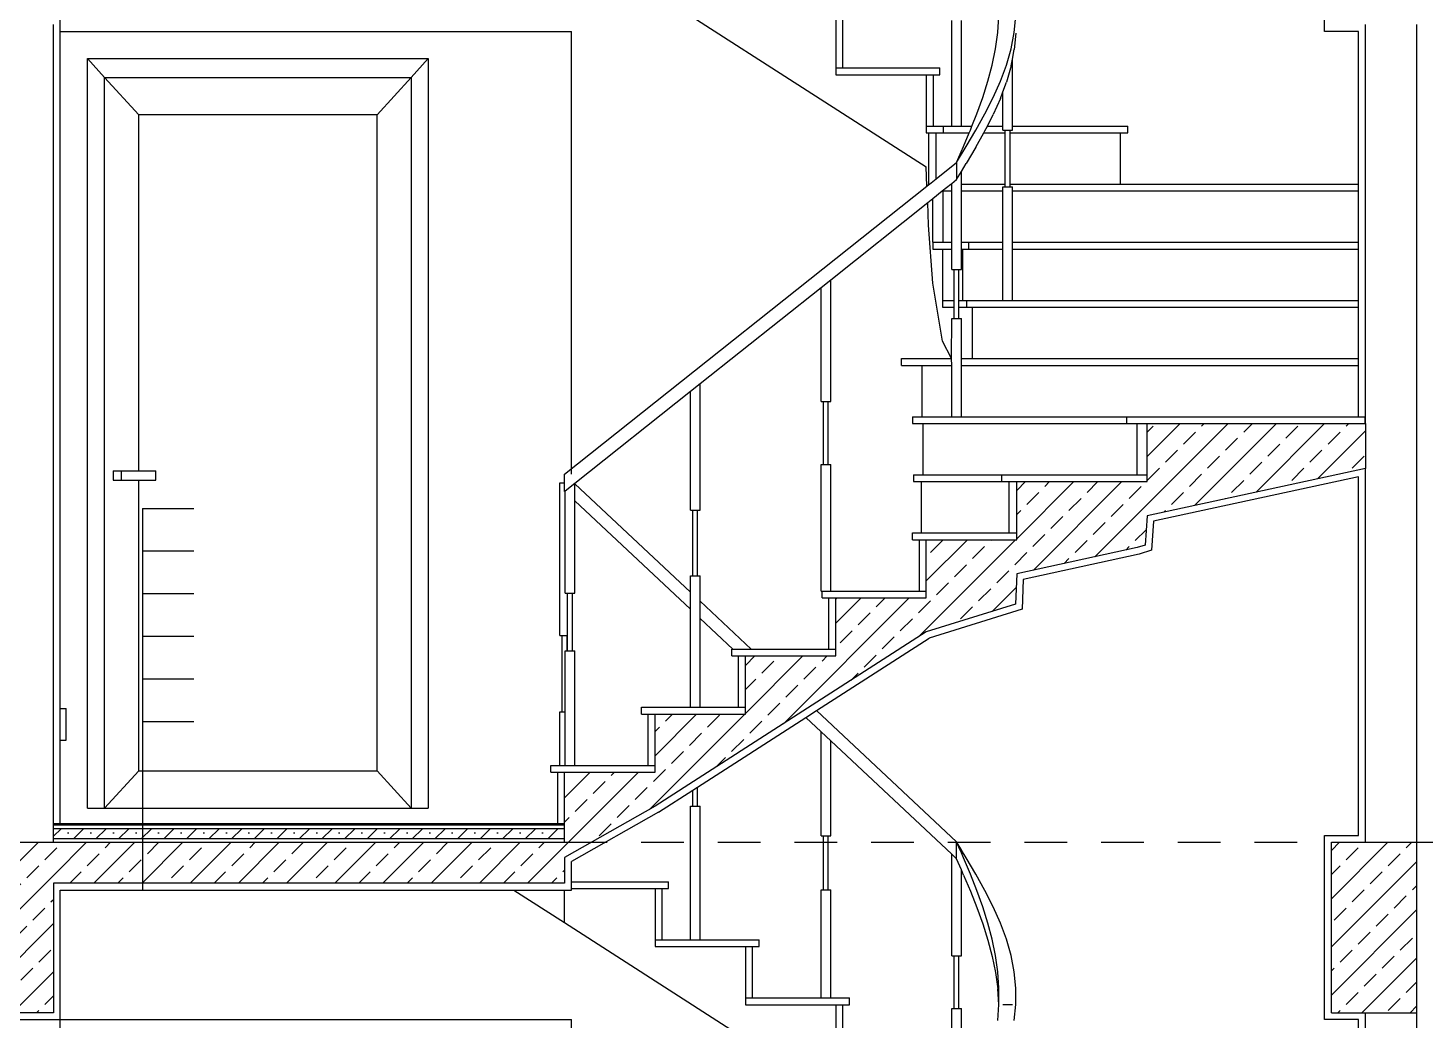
# Model space of a CAD drawing. Header units: metres. Extents: x -220 to 294, y -29 to 18.
# Drawn here: x 30.144 to 34.244, y 0.378 to 3.29 of the extents above; entities that cross this region are included whole.
import ezdxf

# ---------------------------------------------------------------- set-up
doc = ezdxf.new("R2010")
doc.units = ezdxf.units.M
doc.header["$MEASUREMENT"] = 0
doc.linetypes.add('DASHED4', pattern=[0.1875, 0.125, -0.0625])
for name, color, linetype in [('Cizgi', 7, 'Continuous'), ('Standart', 7, 'Continuous'), ('Tarama', 7, 'Continuous')]:
    doc.layers.add(name, color=color, linetype=linetype)

msp = doc.modelspace()

# ---------------------------------------------------------------- hatches: boundary and pattern name
at = {"layer": 'Tarama', "linetype": 'Continuous', "lineweight": -3}
h = msp.add_hatch(dxfattribs=at)
h.set_pattern_fill('ANSI33', color=58, scale=0.4, style=0)
h.paths.add_polyline_path([(34.0686, 1.9973), (33.4281, 1.8585), (33.4218, 1.7725), (33.3989, 1.7649), (33.0452, 1.6879), (33.0415, 1.5988), (32.7797, 1.5174), (31.9839, 1.0056), (31.7186, 0.855), (31.7186, 1.1056), (31.9839, 1.1056), (31.9839, 1.2762), (32.2492, 1.2762), (32.2492, 1.4468), (32.5144, 1.4468), (32.5144, 1.6174), (32.7797, 1.6174), (32.7797, 1.7879), (33.0452, 1.7879), (33.0452, 1.9585), (33.4281, 1.9585), (33.4281, 2.1291), (34.0686, 2.1291)])
h = msp.add_hatch(dxfattribs=at)
h.set_pattern_fill('NET', color=163, style=0)
h.paths.add_polyline_path([(31.7186, 0.95), (30.2186, 0.95), (30.2186, 0.955), (31.7186, 0.955)])
h = msp.add_hatch(dxfattribs=at)
h.set_pattern_fill('DOTS', color=58, scale=0.8, style=0)
h.paths.add_polyline_path([(31.7186, 0.94), (30.2186, 0.94), (30.2186, 0.95), (31.7186, 0.95)])
h = msp.add_hatch(dxfattribs=at)
h.set_pattern_fill('SACNCR', color=58, scale=0.5, style=0)
h.paths.add_polyline_path([(31.7186, 0.91), (30.2186, 0.91), (30.2186, 0.94), (31.7186, 0.94)])
h = msp.add_hatch(dxfattribs=at)
h.set_pattern_fill('DOTS', color=58, scale=0.8, style=0)
h.paths.add_polyline_path([(31.7186, 0.9), (30.2186, 0.9), (30.2186, 0.91), (31.7186, 0.91)])
h = msp.add_hatch(dxfattribs=at)
h.set_pattern_fill('ANSI33', color=58, scale=0.4, style=0)
h.paths.add_polyline_path([(30.2186, 0.4), (29.9686, 0.4), (29.9686, 0.9), (30.2186, 0.9)])
h = msp.add_hatch(dxfattribs=at)
h.set_pattern_fill('ANSI33', color=58, scale=0.4, style=0)
h.paths.add_polyline_path([(31.7186, 0.78), (30.2186, 0.78), (30.2186, 0.9), (31.7186, 0.9)])
h = msp.add_hatch(dxfattribs=at)
h.set_pattern_fill('ANSI33', color=58, scale=0.4, style=0)
h.paths.add_polyline_path([(34.2186, 0.4), (33.9686, 0.4), (33.9686, 0.9), (34.2186, 0.9)])

# ---------------------------------------------------------------- linework, layer by layer
at = {"layer": 'Cizgi', "color": 241, "linetype": 'Continuous', "lineweight": -3}
for points in [[(33.9486, 3.28), (33.9486, 3.82)], [(30.2386, 1.2929), (30.2386, 3.66)], [(34.0486, 3.28), (33.9486, 3.28)], [(34.0486, 2.8315), (34.0486, 3.28)], [(34.0486, 2.8115), (34.0486, 2.8315)], [(34.0486, 2.6609), (34.0486, 2.8115)], [(34.0486, 2.6409), (34.0486, 2.6609)], [(34.0486, 2.4903), (34.0486, 2.6409)], [(34.0486, 2.4703), (34.0486, 2.4903)], [(34.0486, 2.3197), (34.0486, 2.4703)], [(34.0486, 2.2997), (34.0486, 2.3197)], [(34.0486, 2.1491), (34.0486, 2.2997)], [(34.0486, 1.9725), (33.447, 1.8422)], [(34.0486, 0.92), (34.0486, 1.9725)], [(33.447, 1.8422), (33.4408, 1.7576)], [(33.4042, 1.7456), (33.0645, 1.6717)], [(33.4408, 1.7576), (33.4042, 1.7456)], [(33.0645, 1.6717), (33.0609, 1.5839)], [(33.0609, 1.5839), (32.7883, 1.4991)], [(32.4581, 1.2867), (32.7883, 1.4991)], [(30.2386, 1.2), (30.2386, 1.2929)], [(32.4264, 1.2664), (32.4581, 1.2867)], [(32.109, 1.0623), (32.4264, 1.2664)], [(30.2386, 0.955), (30.2386, 1.2)], [(31.9943, 0.9885), (32.0949, 1.0532)], [(32.0949, 1.0532), (32.109, 1.0623)], [(31.9943, 0.9885), (31.7386, 0.8434)], [(33.9486, 0.38), (33.9486, 0.92)], [(33.9486, 0.92), (34.0486, 0.92)], [(31.7386, 0.7844), (31.7386, 0.8434)], [(31.7386, 0.7644), (31.7386, 0.7844)], [(30.2386, 0.76), (31.57, 0.76)], [(30.2386, 0.38), (30.2386, 0.76)], [(31.57, 0.76), (31.7186, 0.76)], [(31.7186, 0.76), (31.7386, 0.76)], [(31.7386, 0.76), (31.7386, 0.7644)], [(29.9486, 0.38), (30.2386, 0.38)], [(34.0486, 0.38), (33.9486, 0.38)], [(34.0486, -0.0685), (34.0486, 0.38)]]:
    msp.add_lwpolyline(points, dxfattribs=at)
at = {"layer": 'Cizgi', "color": 98, "linetype": 'Continuous', "lineweight": -3}
for points in [[(31.7186, 3.5644), (32.7797, 2.8821)], [(32.5144, 3.3232), (32.5144, 3.1726)], [(32.5344, 3.3232), (32.5344, 3.1726)], [(32.9898, 3.2766), (32.9932, 3.3244)], [(33.0383, 3.2766), (33.043, 3.3244)], [(32.8545, 3.0021), (32.8545, 3.3119)], [(32.8828, 3.0021), (32.8828, 3.3119)], [(32.9831, 3.2289), (32.9898, 3.2766)], [(33.0289, 3.2289), (33.0383, 3.2766)], [(33.043, 3.2744), (33.0383, 3.2266)], [(30.3186, 3.2), (31.3186, 3.2)], [(30.3686, 3.145), (30.3186, 3.2)], [(30.3186, 1), (30.3186, 3.2)], [(31.2686, 3.145), (31.3186, 3.2)], [(31.3186, 3.2), (31.3186, 1)], [(32.9733, 3.1812), (32.9831, 3.2289)], [(33.0151, 3.1812), (33.0289, 3.2289)], [(33.0289, 3.1789), (33.0328, 3.1987)], [(33.0328, 3.1987), (33.0383, 3.2266)], [(33.0328, 3.0021), (33.0328, 3.1987)], [(32.5144, 3.1726), (32.5144, 3.1526)], [(32.5144, 3.1726), (32.5344, 3.1726)], [(32.5344, 3.1726), (32.8197, 3.1726)], [(32.8197, 3.1526), (32.8197, 3.1726)], [(32.9606, 3.1334), (32.9733, 3.1812)], [(32.9974, 3.1334), (33.0151, 3.1812)], [(33.0289, 3.1789), (33.0151, 3.1312)], [(30.3686, 3.145), (31.2686, 3.145)], [(30.3686, 1), (30.3686, 3.145)], [(30.4686, 3.035), (30.3686, 3.145)], [(31.1686, 3.035), (31.2686, 3.145)], [(31.2686, 3.145), (31.2686, 1)], [(32.5144, 3.1526), (32.7797, 3.1526)], [(32.7797, 3.1526), (32.7797, 3.0021)], [(32.7797, 3.1526), (32.7997, 3.1526)], [(32.7997, 3.1526), (32.7997, 3.0021)], [(32.7997, 3.1526), (32.8197, 3.1526)], [(32.9454, 3.0857), (32.9606, 3.1334)], [(32.9761, 3.0857), (32.9974, 3.1334)], [(33.0045, 3.1025), (33.0151, 3.1312)], [(32.9281, 3.038), (32.9454, 3.0857)], [(32.9519, 3.038), (32.9761, 3.0857)], [(32.9974, 3.0834), (32.9761, 3.0357)], [(32.9974, 3.0834), (33.0045, 3.1025)], [(33.0045, 3.0021), (33.0045, 3.1025)], [(31.1686, 3.035), (30.4686, 3.035)], [(30.4686, 1.99), (30.4686, 3.035)], [(31.1686, 1.11), (31.1686, 3.035)], [(32.9139, 3.0021), (32.9281, 3.038)], [(32.9255, 2.9902), (32.9519, 3.038)], [(32.9591, 3.0021), (32.9761, 3.0357)], [(32.7797, 3.0021), (32.7797, 2.9821)], [(32.7797, 3.0021), (32.7997, 3.0021)], [(32.7997, 3.0021), (32.8306, 3.0021)], [(32.8306, 2.9821), (32.8306, 3.0021)], [(32.8306, 3.0021), (32.8545, 3.0021)], [(32.8545, 3.0021), (32.8828, 3.0021)], [(32.8828, 3.0021), (32.9139, 3.0021)], [(32.9092, 2.9902), (32.9139, 3.0021)], [(32.9519, 2.988), (32.9591, 3.0021)], [(32.9591, 3.0021), (33.0045, 3.0021)], [(33.0045, 2.9901), (33.0045, 3.0021)], [(33.0328, 3.0021), (33.3718, 3.0021)], [(33.0328, 2.9901), (33.0328, 3.0021)], [(33.3718, 2.9821), (33.3718, 3.0021)], [(32.7797, 2.9821), (32.7868, 2.9821)], [(32.7868, 2.9821), (32.7868, 2.8315)], [(32.7868, 2.9821), (32.8087, 2.9821)], [(32.8087, 2.8471), (32.8087, 2.9821)], [(32.8087, 2.9821), (32.8306, 2.9821)], [(32.8306, 2.9821), (32.9058, 2.9821)], [(32.8892, 2.9425), (32.9058, 2.9821)], [(32.8974, 2.9425), (32.9255, 2.9902)], [(32.9058, 2.9821), (32.9092, 2.9902)], [(32.9255, 2.9402), (32.9487, 2.9821)], [(32.9487, 2.9821), (32.9519, 2.988)], [(32.9487, 2.9821), (33.0116, 2.9821)], [(33.0045, 2.9901), (33.0116, 2.9901)], [(33.0116, 2.9821), (33.0116, 2.9901)], [(33.0116, 2.9901), (33.0257, 2.9901)], [(33.0116, 2.8315), (33.0116, 2.9821)], [(33.0257, 2.9821), (33.0257, 2.9901)], [(33.0257, 2.9901), (33.0328, 2.9901)], [(33.0257, 2.9821), (33.3498, 2.9821)], [(33.0257, 2.8315), (33.0257, 2.9821)], [(33.3498, 2.8315), (33.3498, 2.9821)], [(33.3498, 2.9821), (33.3718, 2.9821)], [(32.8686, 2.8948), (32.8892, 2.9425)], [(32.8686, 2.8948), (32.8974, 2.9425)], [(32.9255, 2.9402), (32.8974, 2.8925)], [(32.782, 2.8259), (32.7797, 2.8821)], [(32.8087, 2.8471), (32.8686, 2.8948)], [(32.8686, 2.8948), (32.8686, 2.8448)], [(32.8828, 2.8682), (32.8974, 2.8925)], [(32.782, 2.8259), (32.7868, 2.8296)], [(32.7868, 2.8296), (32.7868, 2.8315)], [(32.7868, 2.8315), (32.7891, 2.8315)], [(32.7868, 2.8296), (32.7891, 2.8315)], [(32.7891, 2.8315), (32.8087, 2.8471)], [(32.8268, 2.8115), (32.8519, 2.8315)], [(32.8519, 2.8315), (32.8545, 2.8335)], [(32.8519, 2.8315), (32.8545, 2.8315)], [(32.8545, 2.8335), (32.8686, 2.8448)], [(32.8545, 2.8315), (32.8545, 2.8335)], [(32.8545, 2.8115), (32.8545, 2.8315)], [(32.8686, 2.8448), (32.8828, 2.8682)], [(32.8828, 2.8315), (32.8828, 2.8682)], [(32.8828, 2.8315), (33.0116, 2.8315)], [(32.8828, 2.8115), (32.8828, 2.8315)], [(33.0116, 2.8235), (33.0116, 2.8315)], [(33.0257, 2.8315), (33.3498, 2.8315)], [(33.0257, 2.8235), (33.0257, 2.8315)], [(33.3498, 2.8315), (34.0486, 2.8315)], [(31.7186, 1.98), (32.782, 2.8259)], [(32.784, 2.7775), (32.7992, 2.7895)], [(32.7992, 2.7895), (32.8268, 2.8115)], [(32.7992, 2.6609), (32.7992, 2.7895)], [(32.8268, 2.8115), (32.8289, 2.8115)], [(32.8289, 2.8115), (32.8289, 2.6609)], [(32.8289, 2.8115), (32.8545, 2.8115)], [(32.8545, 2.6609), (32.8545, 2.8115)], [(32.8828, 2.8115), (33.0045, 2.8115)], [(32.8828, 2.6609), (32.8828, 2.8115)], [(33.0045, 2.8235), (33.0116, 2.8235)], [(33.0045, 2.8115), (33.0045, 2.8235)], [(33.0045, 2.6609), (33.0045, 2.8115)], [(33.0116, 2.8235), (33.0257, 2.8235)], [(33.0257, 2.8235), (33.0328, 2.8235)], [(33.0328, 2.8115), (33.0328, 2.8235)], [(33.0328, 2.8115), (34.0486, 2.8115)], [(33.0328, 2.6609), (33.0328, 2.8115)], [(32.4995, 2.5511), (32.784, 2.7775)], [(32.7868, 2.7115), (32.784, 2.7775)], [(32.7992, 2.5409), (32.7868, 2.7115)], [(32.7992, 2.6609), (32.7992, 2.6409)], [(32.7992, 2.6609), (32.8289, 2.6609)], [(32.7992, 2.6409), (32.8272, 2.6409)], [(32.8272, 2.6409), (32.8272, 2.4903)], [(32.8272, 2.6409), (32.8545, 2.6409)], [(32.8289, 2.6609), (32.8545, 2.6609)], [(32.8545, 2.6409), (32.8545, 2.6609)], [(32.8545, 2.5815), (32.8545, 2.6409)], [(32.8828, 2.6609), (32.9045, 2.6609)], [(32.8828, 2.6409), (32.8828, 2.6609)], [(32.8828, 2.6409), (32.8872, 2.6409)], [(32.8828, 2.5815), (32.8828, 2.6409)], [(32.8872, 2.4903), (32.8872, 2.6409)], [(32.8872, 2.6409), (32.9045, 2.6409)], [(32.9045, 2.6409), (32.9045, 2.6609)], [(32.9045, 2.6609), (33.0045, 2.6609)], [(32.9045, 2.6409), (33.0045, 2.6409)], [(33.0045, 2.6409), (33.0045, 2.6609)], [(33.0045, 2.4903), (33.0045, 2.6409)], [(33.0328, 2.6609), (34.0486, 2.6609)], [(33.0328, 2.6409), (33.0328, 2.6609)], [(33.0328, 2.6409), (34.0486, 2.6409)], [(33.0328, 2.4903), (33.0328, 2.6409)], [(32.4712, 2.5286), (32.4995, 2.5511)], [(32.4995, 2.1938), (32.4995, 2.5511)], [(32.8545, 2.5815), (32.8616, 2.5815)], [(32.8616, 2.4903), (32.8616, 2.5815)], [(32.8616, 2.5815), (32.8757, 2.5815)], [(32.8757, 2.4903), (32.8757, 2.5815)], [(32.8757, 2.5815), (32.8828, 2.5815)], [(32.1161, 2.2462), (32.4712, 2.5286)], [(32.4712, 2.1938), (32.4712, 2.5286)], [(32.8272, 2.3703), (32.7992, 2.5409)], [(32.8272, 2.4903), (32.8272, 2.4703)], [(32.8272, 2.4903), (32.8616, 2.4903)], [(32.8272, 2.4703), (32.8616, 2.4703)], [(32.8616, 2.4703), (32.8616, 2.4903)], [(32.8616, 2.4374), (32.8616, 2.4703)], [(32.8757, 2.4903), (32.8872, 2.4903)], [(32.8757, 2.4703), (32.8757, 2.4903)], [(32.8757, 2.4703), (32.8986, 2.4703)], [(32.8757, 2.4374), (32.8757, 2.4703)], [(32.8872, 2.4903), (32.8986, 2.4903)], [(32.8986, 2.4703), (32.8986, 2.4903)], [(32.8986, 2.4903), (33.0045, 2.4903)], [(32.8986, 2.4703), (32.9145, 2.4703)], [(32.9145, 2.4703), (32.9145, 2.3197)], [(32.9145, 2.4703), (34.0486, 2.4703)], [(33.0045, 2.4903), (33.0328, 2.4903)], [(33.0328, 2.4903), (34.0486, 2.4903)], [(32.8543, 2.3197), (32.8545, 2.4374)], [(32.8545, 2.4374), (32.8616, 2.4374)], [(32.8616, 2.4374), (32.8757, 2.4374)], [(32.8757, 2.4374), (32.8828, 2.4374)], [(32.8828, 2.3197), (32.8828, 2.4374)], [(32.8543, 2.3197), (32.8272, 2.3703)], [(32.7072, 2.2997), (32.7072, 2.3197)], [(32.7072, 2.3197), (32.8543, 2.3197)], [(32.7072, 2.2997), (32.7672, 2.2997)], [(32.7672, 2.2997), (32.7672, 2.1491)], [(32.7672, 2.2997), (32.8545, 2.2997)], [(32.8545, 2.2997), (32.8543, 2.3197)], [(32.8545, 2.1491), (32.8545, 2.2997)], [(32.8828, 2.3197), (32.9145, 2.3197)], [(32.8828, 2.2997), (32.8828, 2.3197)], [(32.8828, 2.2997), (34.0486, 2.2997)], [(32.8828, 2.1491), (32.8828, 2.2997)], [(32.9145, 2.3197), (34.0486, 2.3197)], [(31.7484, 1.9537), (32.0878, 2.2237)], [(32.0878, 2.2237), (32.1161, 2.2462)], [(32.0878, 1.8744), (32.0878, 2.2237)], [(32.1161, 1.8744), (32.1161, 2.2462)], [(32.4712, 2.1938), (32.4782, 2.1938)], [(32.4782, 2.0083), (32.4782, 2.1938)], [(32.4782, 2.1938), (32.4924, 2.1938)], [(32.4924, 2.0083), (32.4924, 2.1938)], [(32.4924, 2.1938), (32.4995, 2.1938)], [(32.7398, 2.1491), (32.7398, 2.1291)], [(32.7398, 2.1491), (32.7672, 2.1491)], [(32.7672, 2.1491), (32.8545, 2.1491)], [(32.8545, 2.1491), (32.8828, 2.1491)], [(32.8828, 2.1491), (33.3687, 2.1491)], [(32.7398, 2.1291), (32.7695, 2.1291)], [(32.7695, 2.1291), (32.7695, 1.9785)], [(32.7695, 2.1291), (33.3687, 2.1291)], [(30.3936, 1.99), (30.4186, 1.99)], [(30.3936, 1.99), (30.3936, 1.9625)], [(30.4186, 1.9625), (30.4186, 1.99)], [(30.4186, 1.99), (30.4686, 1.99)], [(30.4686, 1.99), (30.5186, 1.99)], [(30.5186, 1.9625), (30.5186, 1.99)], [(31.7186, 1.955), (31.7186, 1.98)], [(32.4712, 1.6374), (32.4712, 2.0083)], [(32.4712, 2.0083), (32.4782, 2.0083)], [(32.4782, 2.0083), (32.4924, 2.0083)], [(32.4924, 2.0083), (32.4995, 2.0083)], [(32.4995, 1.6374), (32.4995, 2.0083)], [(32.7429, 1.9785), (32.7429, 1.9585)], [(32.7429, 1.9785), (32.7695, 1.9785)], [(32.7695, 1.9785), (33.0013, 1.9785)], [(30.3936, 1.9625), (30.4186, 1.9625)], [(30.4186, 1.9625), (30.4686, 1.9625)], [(30.4686, 1.11), (30.4686, 1.9625)], [(30.4686, 1.9625), (30.5186, 1.9625)], [(31.7045, 1.507), (31.7045, 1.955)], [(31.7045, 1.955), (31.7186, 1.955)], [(31.7186, 1.93), (31.7186, 1.955)], [(31.7186, 1.93), (31.7202, 1.9312)], [(31.7186, 1.93), (31.7202, 1.9286)], [(31.7202, 1.9312), (31.7484, 1.9537)], [(31.7202, 1.9286), (31.7202, 1.9312)], [(31.7202, 1.6307), (31.7202, 1.9286)], [(31.7484, 1.9521), (31.7484, 1.9537)], [(31.7484, 1.9521), (32.0878, 1.6338)], [(31.7484, 1.9021), (31.7484, 1.9521)], [(32.7429, 1.9585), (32.7648, 1.9585)], [(32.7648, 1.9585), (32.7648, 1.8079)], [(32.7648, 1.9585), (33.0013, 1.9585)], [(31.7484, 1.6307), (31.7484, 1.9021)], [(31.7484, 1.9021), (32.0878, 1.5838)], [(32.0878, 1.8744), (32.0949, 1.8744)], [(32.0949, 1.6817), (32.0949, 1.8744)], [(32.0949, 1.8744), (32.109, 1.8744)], [(32.109, 1.6817), (32.109, 1.8744)], [(32.109, 1.8744), (32.1161, 1.8744)], [(32.0878, 1.6817), (32.0949, 1.6817)], [(32.0878, 1.6338), (32.0878, 1.6817)], [(32.0949, 1.6817), (32.109, 1.6817)], [(32.109, 1.6817), (32.1161, 1.6817)], [(32.1161, 1.6073), (32.1161, 1.6817)], [(31.7202, 1.6307), (31.7272, 1.6307)], [(31.7272, 1.507), (31.7272, 1.6307)], [(31.7272, 1.6307), (31.7414, 1.6307)], [(31.7414, 1.4623), (31.7414, 1.6307)], [(31.7414, 1.6307), (31.7484, 1.6307)], [(32.0878, 1.5838), (32.0878, 1.6338)], [(32.1161, 1.6073), (32.266, 1.4668)], [(32.1161, 1.5573), (32.1161, 1.6073)], [(32.4712, 1.6374), (32.4744, 1.6374)], [(32.0878, 1.2962), (32.0878, 1.5838)], [(32.1161, 1.2962), (32.1161, 1.5573)], [(32.1161, 1.5573), (32.2127, 1.4668)], [(31.7045, 1.507), (31.7116, 1.507)], [(31.7116, 1.283), (31.7116, 1.507)], [(31.7116, 1.507), (31.7257, 1.507)], [(31.7257, 1.4623), (31.7257, 1.507)], [(31.7257, 1.507), (31.7272, 1.507)], [(31.7272, 1.4623), (31.7272, 1.507)], [(31.7202, 1.4623), (31.7257, 1.4623)], [(31.7202, 1.283), (31.7202, 1.4623)], [(31.7257, 1.4623), (31.7272, 1.4623)], [(31.7272, 1.4623), (31.7414, 1.4623)], [(31.7414, 1.4623), (31.7484, 1.4623)], [(31.7484, 1.1256), (31.7484, 1.4623)], [(30.2386, 1.2929), (30.2561, 1.2929)], [(30.2561, 1.2), (30.2561, 1.2929)], [(31.7045, 1.1256), (31.7045, 1.283)], [(31.7045, 1.283), (31.7116, 1.283)], [(31.7116, 1.283), (31.7202, 1.283)], [(31.7202, 1.1256), (31.7202, 1.283)], [(32.4581, 1.2867), (32.8686, 0.9017)], [(32.4264, 1.2664), (32.4712, 1.2244)], [(30.2386, 1.2), (30.2561, 1.2)], [(32.4712, 0.919), (32.4712, 1.2244)], [(32.4712, 1.2244), (32.4995, 1.1979)], [(32.4995, 0.919), (32.4995, 1.1979)], [(32.4995, 1.1979), (32.8545, 0.865)], [(30.3686, 1), (30.4686, 1.11)], [(30.4686, 1.11), (31.1686, 1.11)], [(31.1686, 1.11), (31.2686, 1)], [(32.0949, 1.0065), (32.0949, 1.0532)], [(32.109, 1.0065), (32.109, 1.0623)], [(30.3186, 1), (30.3686, 1)], [(30.3686, 1), (31.2686, 1)], [(31.2686, 1), (31.3186, 1)], [(32.0878, 0.6138), (32.0878, 1.0065)], [(32.0878, 1.0065), (32.0949, 1.0065)], [(32.0949, 1.0065), (32.109, 1.0065)], [(32.109, 1.0065), (32.1161, 1.0065)], [(32.1161, 0.6138), (32.1161, 1.0065)], [(32.4712, 0.919), (32.4782, 0.919)], [(32.4782, 0.7604), (32.4782, 0.919)], [(32.4782, 0.919), (32.4924, 0.919)], [(32.4924, 0.7604), (32.4924, 0.919)], [(32.4924, 0.919), (32.4995, 0.919)], [(32.8545, 0.5669), (32.8545, 0.865)], [(32.8545, 0.865), (32.8686, 0.8517)], [(32.8828, 0.8783), (32.8686, 0.9017)], [(32.8686, 0.8517), (32.8686, 0.9017)], [(32.8794, 0.8767), (32.8686, 0.9017)], [(32.8794, 0.8767), (32.8828, 0.8767)], [(32.8828, 0.8689), (32.8794, 0.8767)], [(32.8828, 0.8767), (32.8828, 0.8783)], [(32.8828, 0.8689), (32.8828, 0.8767)], [(32.8974, 0.854), (32.8828, 0.8767)], [(32.8892, 0.854), (32.8828, 0.8689)], [(32.8828, 0.8189), (32.8686, 0.8517)], [(32.9092, 0.8063), (32.8892, 0.854)], [(32.9255, 0.8063), (32.8974, 0.854)], [(31.7386, 0.7844), (32.0239, 0.7844)], [(32.0239, 0.7644), (32.0239, 0.7844)], [(32.8828, 0.5669), (32.8828, 0.8189)], [(32.8892, 0.804), (32.8828, 0.8189)], [(32.8892, 0.804), (32.9092, 0.7563)], [(32.9281, 0.7585), (32.9092, 0.8063)], [(32.9519, 0.7585), (32.9255, 0.8063)], [(31.57, 0.76), (31.7186, 0.6644)], [(31.7186, 0.6644), (31.7186, 0.76)], [(31.7386, 0.7644), (31.9839, 0.7644)], [(31.9839, 0.7644), (31.9839, 0.6138)], [(31.9839, 0.7644), (32.0039, 0.7644)], [(32.0039, 0.7644), (32.0039, 0.6138)], [(32.0039, 0.7644), (32.0239, 0.7644)], [(32.4712, 0.4432), (32.4712, 0.7604)], [(32.4712, 0.7604), (32.4782, 0.7604)], [(32.4782, 0.7604), (32.4924, 0.7604)], [(32.4924, 0.7604), (32.4995, 0.7604)], [(32.4995, 0.4432), (32.4995, 0.7604)], [(32.9092, 0.7563), (32.9281, 0.7085)], [(32.9454, 0.7108), (32.9281, 0.7585)], [(32.9761, 0.7108), (32.9519, 0.7585)], [(32.9281, 0.7085), (32.9454, 0.6608)], [(32.9606, 0.6631), (32.9454, 0.7108)], [(32.9974, 0.6631), (32.9761, 0.7108)], [(31.7186, 0.6644), (32.7797, -0.0179)], [(32.9454, 0.6608), (32.9606, 0.6131)], [(32.9733, 0.6153), (32.9606, 0.6631)], [(33.0151, 0.6153), (32.9974, 0.6631)], [(32.9831, 0.5676), (32.9733, 0.6153)], [(33.0289, 0.5676), (33.0151, 0.6153)], [(31.9839, 0.6138), (31.9839, 0.5938)], [(31.9839, 0.6138), (32.0039, 0.6138)], [(31.9839, 0.5938), (32.2492, 0.5938)], [(32.0039, 0.6138), (32.0878, 0.6138)], [(32.0878, 0.6138), (32.1161, 0.6138)], [(32.1161, 0.6138), (32.2892, 0.6138)], [(32.2492, 0.5938), (32.2492, 0.4432)], [(32.2492, 0.5938), (32.2692, 0.5938)], [(32.2692, 0.5938), (32.2692, 0.4432)], [(32.2692, 0.5938), (32.2892, 0.5938)], [(32.2892, 0.5938), (32.2892, 0.6138)], [(32.9606, 0.6131), (32.9733, 0.5653)], [(32.8545, 0.5669), (32.8616, 0.5669)], [(32.8616, 0.4119), (32.8616, 0.5669)], [(32.8616, 0.5669), (32.8757, 0.5669)], [(32.8757, 0.4119), (32.8757, 0.5669)], [(32.8757, 0.5669), (32.8828, 0.5669)], [(32.9733, 0.5653), (32.9831, 0.5176)], [(32.9898, 0.5199), (32.9831, 0.5676)], [(33.0383, 0.5199), (33.0289, 0.5676)], [(32.9831, 0.5176), (32.9898, 0.4699)], [(32.9932, 0.4721), (32.9898, 0.5199)], [(33.043, 0.4721), (33.0383, 0.5199)], [(32.9932, 0.4244), (32.9898, 0.4699)], [(32.9932, 0.4244), (32.9932, 0.4721)], [(33.043, 0.4244), (33.043, 0.4721)], [(32.2492, 0.4432), (32.2492, 0.4232)], [(32.2492, 0.4432), (32.2692, 0.4432)], [(32.2492, 0.4232), (32.5144, 0.4232)], [(32.2692, 0.4432), (32.4712, 0.4432)], [(32.4712, 0.4432), (32.4995, 0.4432)], [(32.4995, 0.4432), (32.5544, 0.4432)], [(32.5144, 0.4232), (32.5144, 0.2726)], [(32.5144, 0.4232), (32.5344, 0.4232)], [(32.5344, 0.4232), (32.5344, 0.2726)], [(32.5344, 0.4232), (32.5544, 0.4232)], [(32.5544, 0.4232), (32.5544, 0.4432)], [(32.8545, 0.1021), (32.8545, 0.4119)], [(32.8545, 0.4119), (32.8616, 0.4119)], [(32.8616, 0.4119), (32.8757, 0.4119)], [(32.8757, 0.4119), (32.8828, 0.4119)], [(32.8828, 0.1021), (32.8828, 0.4119)], [(32.9898, 0.3766), (32.9932, 0.4244)], [(33.0328, 0.4232), (33.0045, 0.4232)], [(33.0383, 0.3766), (33.043, 0.4244)]]:
    msp.add_lwpolyline(points, dxfattribs=at)
at = {"layer": 'Cizgi', "color": 166, "linetype": 'Continuous', "lineweight": -3}
for points in [[(30.2186, 0.955), (30.2186, 3.3)], [(34.0686, 2.1291), (34.0686, 3.3)], [(34.2186, 3.3), (34.2186, 0.9)], [(34.0686, 0.9), (34.0686, 1.9973)], [(30.2186, 0.9), (30.2186, 0.955)], [(34.0686, -0.7709), (34.0686, 0.4)], [(34.2186, 0.4), (34.2186, -2)]]:
    msp.add_lwpolyline(points, dxfattribs=at)
at = {"layer": 'Cizgi', "color": 118, "linetype": 'Continuous', "lineweight": -3}
for points in [[(30.2386, 3.28), (31.7386, 3.28)], [(31.7386, 1.98), (31.7386, 3.28)], [(30.2386, 0.38), (31.7386, 0.38)], [(30.2386, -1.945), (30.2386, 0.38)], [(31.7386, -0.92), (31.7386, 0.38)]]:
    msp.add_lwpolyline(points, dxfattribs=at)
at = {"layer": 'Cizgi', "color": 59, "linetype": 'Continuous', "lineweight": -3}
for points in [[(33.3687, 2.1291), (33.3687, 2.1491)], [(33.3687, 2.1491), (34.0486, 2.1491)], [(34.0486, 2.1491), (34.0666, 2.1491)], [(34.0666, 2.1491), (34.0666, 2.1291)], [(33.3687, 2.1291), (33.3984, 2.1291)], [(33.3984, 1.9785), (33.3984, 2.1291)], [(33.3984, 2.1291), (33.4281, 2.1291)], [(33.0013, 1.9585), (33.0013, 1.9785)], [(33.0013, 1.9785), (33.3984, 1.9785)], [(33.3984, 1.9785), (33.4281, 1.9785)], [(33.0013, 1.9585), (33.0232, 1.9585)], [(33.0232, 1.8079), (33.0232, 1.9585)], [(33.0232, 1.9585), (33.0452, 1.9585)], [(32.7397, 1.7879), (32.7397, 1.8079)], [(32.7397, 1.8079), (32.7648, 1.8079)], [(32.7648, 1.8079), (33.0232, 1.8079)], [(33.0232, 1.8079), (33.0452, 1.8079)], [(32.7397, 1.7879), (32.7597, 1.7879)], [(32.7597, 1.6374), (32.7597, 1.7879)], [(32.7597, 1.7879), (32.7797, 1.7879)], [(32.4744, 1.6174), (32.4744, 1.6374)], [(32.4744, 1.6374), (32.4995, 1.6374)], [(32.4744, 1.6174), (32.4944, 1.6174)], [(32.4944, 1.4668), (32.4944, 1.6174)], [(32.4944, 1.6174), (32.5144, 1.6174)], [(32.4995, 1.6374), (32.7597, 1.6374)], [(32.7597, 1.6374), (32.7797, 1.6374)], [(32.2092, 1.4468), (32.2092, 1.4668)], [(32.2092, 1.4668), (32.2127, 1.4668)], [(32.2092, 1.4468), (32.2292, 1.4468)], [(32.2127, 1.4668), (32.266, 1.4668)], [(32.2292, 1.2962), (32.2292, 1.4468)], [(32.2292, 1.4468), (32.2492, 1.4468)], [(32.266, 1.4668), (32.4944, 1.4668)], [(32.4944, 1.4668), (32.5144, 1.4668)], [(31.9439, 1.2762), (31.9439, 1.2962)], [(31.9439, 1.2962), (32.0878, 1.2962)], [(31.9439, 1.2762), (31.9639, 1.2762)], [(31.9639, 1.1256), (31.9639, 1.2762)], [(31.9639, 1.2762), (31.9839, 1.2762)], [(32.0878, 1.2962), (32.1161, 1.2962)], [(32.1161, 1.2962), (32.2292, 1.2962)], [(32.2292, 1.2962), (32.2492, 1.2962)], [(31.6786, 1.1056), (31.6786, 1.1256)], [(31.6786, 1.1256), (31.7045, 1.1256)], [(31.7045, 1.1256), (31.7202, 1.1256)], [(31.7202, 1.1256), (31.7484, 1.1256)], [(31.7484, 1.1256), (31.9639, 1.1256)], [(31.9639, 1.1256), (31.9839, 1.1256)], [(31.6786, 1.1056), (31.6986, 1.1056)], [(31.6986, 0.955), (31.6986, 1.1056)], [(31.6986, 1.1056), (31.7186, 1.1056)], [(30.2186, 0.955), (30.2386, 0.955)], [(30.2386, 0.955), (31.6986, 0.955)], [(31.6986, 0.955), (31.7186, 0.955)]]:
    msp.add_lwpolyline(points, dxfattribs=at)
at = {"layer": 'Cizgi', "color": 7, "linetype": 'Continuous', "lineweight": -3}
for points in [[(33.4281, 2.1291), (34.0666, 2.1291)], [(33.4281, 1.9785), (33.4281, 2.1291)], [(34.0666, 2.1291), (34.0686, 2.1291)], [(34.0686, 2.1291), (34.0686, 1.9973)], [(34.0686, 1.9973), (33.4281, 1.8585)], [(33.4281, 1.9585), (33.4281, 1.9785)], [(33.0452, 1.9585), (33.4281, 1.9585)], [(33.0452, 1.8079), (33.0452, 1.9585)], [(33.4281, 1.8585), (33.4218, 1.7725)], [(33.0452, 1.7879), (33.0452, 1.8079)], [(32.7797, 1.7879), (33.0452, 1.7879)], [(32.7797, 1.6374), (32.7797, 1.7879)], [(33.3989, 1.7649), (33.0452, 1.6879)], [(33.4218, 1.7725), (33.3989, 1.7649)], [(33.0452, 1.6879), (33.0415, 1.5988)], [(32.5144, 1.6174), (32.7797, 1.6174)], [(32.5144, 1.4668), (32.5144, 1.6174)], [(32.7797, 1.6174), (32.7797, 1.6374)], [(33.0415, 1.5988), (32.7797, 1.5174)], [(32.7797, 1.5174), (31.9839, 1.0056)], [(32.2492, 1.4468), (32.5144, 1.4468)], [(32.2492, 1.2962), (32.2492, 1.4468)], [(32.5144, 1.4468), (32.5144, 1.4668)], [(31.9839, 1.2762), (32.2492, 1.2762)], [(31.9839, 1.1256), (31.9839, 1.2762)], [(32.2492, 1.2762), (32.2492, 1.2962)], [(31.9839, 1.1056), (31.9839, 1.1256)], [(31.7186, 1.1056), (31.9839, 1.1056)], [(31.7186, 0.955), (31.7186, 1.1056)], [(31.9839, 1.0056), (31.7186, 0.855)], [(31.7186, 0.9), (31.7186, 0.955)], [(30.0686, 0.9), (30.2186, 0.9)], [(30.2186, 0.9), (31.7186, 0.9)], [(33.9686, 0.4), (33.9686, 0.9)], [(33.9686, 0.9), (34.0686, 0.9)], [(34.0686, 0.9), (34.2186, 0.9)], [(34.2186, 0.9), (34.2186, 0.4)], [(31.7186, 0.855), (31.7186, 0.78)], [(31.7186, 0.78), (30.2186, 0.78)], [(30.2186, 0.78), (30.2186, 0.4)], [(30.2186, 0.4), (29.9686, 0.4)], [(33.9686, 0.4), (34.0686, 0.4)], [(34.0686, 0.4), (34.2186, 0.4)]]:
    msp.add_lwpolyline(points, dxfattribs=at)
at = {"layer": 'Cizgi', "color": 38, "linetype": 'Continuous', "lineweight": -3}
for points in [[(31.7186, 0.95), (30.2186, 0.95)], [(31.7186, 0.94), (30.2186, 0.94)], [(31.7186, 0.91), (30.2186, 0.91)]]:
    msp.add_lwpolyline(points, dxfattribs=at)
at = {"layer": 'Cizgi', "color": 73, "linetype": 'DASHED4', "lineweight": -3}
msp.add_lwpolyline([(24.9686, 0.9), (34.7186, 0.9)], dxfattribs=at)
at = {"layer": 'Standart', "color": 58, "linetype": 'Continuous', "lineweight": -3}
for points in [[(30.48, 1.88), (30.48, 0.76)], [(30.48, 1.88), (30.63, 1.88)], [(30.48, 1.755), (30.63, 1.755)], [(30.48, 1.63), (30.63, 1.63)], [(30.48, 1.505), (30.63, 1.505)], [(30.48, 1.38), (30.63, 1.38)], [(30.48, 1.255), (30.63, 1.255)]]:
    msp.add_lwpolyline(points, dxfattribs=at)

doc.saveas('drawing.dxf')
